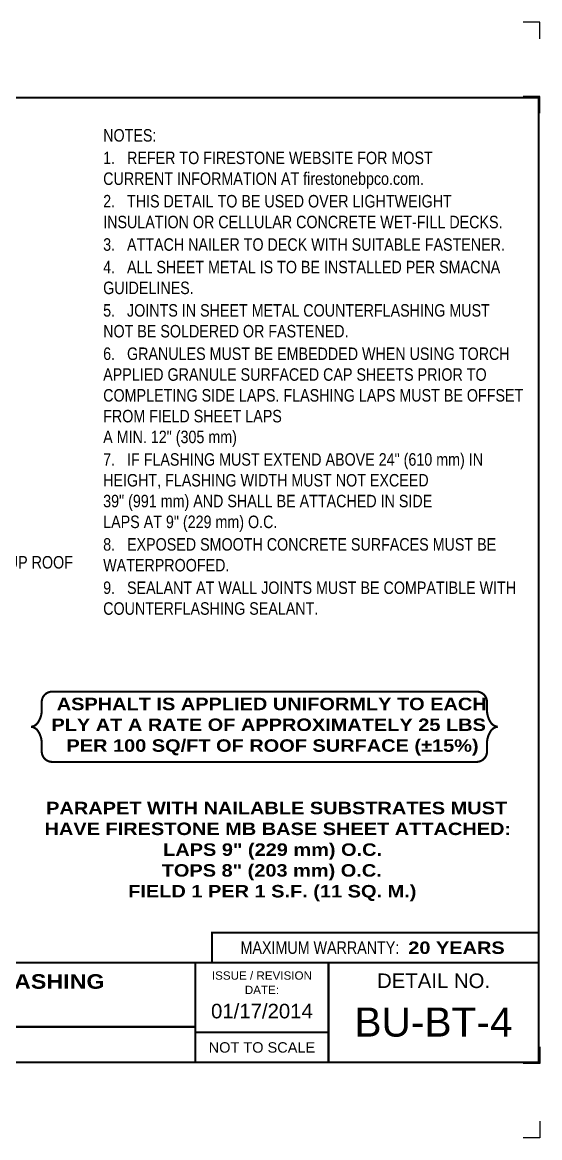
# Model space of a CAD drawing. Header units: inches. Extents: x -697.7 to -677.6, y -77.9 to -61.2.
# Drawn here: x -685.4 to -677.62, y -77.95 to -61.19 of the extents above; entities that cross this region are included whole.
import ezdxf
from ezdxf.enums import TextEntityAlignment as Align

# ---------------------------------------------------------------- set-up
doc = ezdxf.new("R2010")
doc.units = ezdxf.units.IN
doc.header["$MEASUREMENT"] = 0
doc.layers.get('0').update_dxf_attribs({"linetype": 'CONTINUOUS'})
doc.layers.get('DEFPOINTS').update_dxf_attribs({"linetype": 'CONTINUOUS'})
for name, color, linetype in [('FSBP-ANNO-LABEL', 7, 'CONTINUOUS'), ('FSBP-ANNO-NOTE', 7, 'CONTINUOUS'), ('FSBP-TTLB', 7, 'CONTINUOUS'), ('FSBP-TTLB-BORDER', 7, 'CONTINUOUS'), ('FSBP-TTLB-TEXT', 7, 'CONTINUOUS')]:
    doc.layers.add(name, color=color, linetype=linetype)
doc.styles.add('ARIAL', font='arial.ttf')
doc.styles.add('ARIAL_BOLD', font='')
doc.styles.add('ARIAL_NAR', font='ARIALN.TTF')
doc.styles.add('FSBP_ARIAL_NAR', font='ARIALN.TTF')
doc.styles.get('ARIAL_BOLD').set_extended_font_data('Arial Black')

# ---------------------------------------------------------------- blocks, each defined once
blk = doc.blocks.new('TTLB-ASPHALT_2')
at = {"layer": 'DEFPOINTS', "linetype": 'Continuous', "ltscale": 1.75}
for points in [[(20.01562500000003, 13.88083333333331), (20.01562500000003, 14.13083333333331), (19.76562500000003, 14.13083333333331)], [(20.01562500000003, -2.380833333333342), (20.01562500000003, -2.630833333333342), (19.76562500000003, -2.630833333333342)]]:
    blk.add_lwpolyline(points, dxfattribs=at)
at = {"layer": 'DEFPOINTS', "color": 1}
for points in [[(20.015625, 12.76562499999999), (20.015625, 13.01562499999999), (19.765625, 13.01562499999999)], [(20.015625, -1.265625000000014), (20.015625, -1.515625000000014), (19.765625, -1.515625000000014)]]:
    blk.add_lwpolyline(points, dxfattribs=at)
at = {"layer": 'FSBP-TTLB', "const_width": 0.03125}
blk.add_lwpolyline([(15.09028770518938, -1.4210854715202e-14), (20, -1.4210854715202e-14), (20, 0.4512598240669803), (15.09028770518938, 0.4512598240669803)], close=True, dxfattribs=at)
for points in [[(0, -1.4210854715202e-14), (0, -1.500000000000014), (20, -1.500000000000014), (20, -1.4210854715202e-14), (0, -1.4210854715202e-14)], [(14.84028770518938, -1.4210854715202e-14), (14.84028770518938, -0.9643749050531341)], [(16.84110496735593, -1.4210854715202e-14), (16.84110496735593, -1.500000000000014)], [(4.825208527206769, -0.9643749050531341), (14.84028770518938, -0.9643749050531341)], [(14.84028770518938, -0.9643749050531341), (14.84028770518938, -1.500000000000014)], [(14.84028770518938, -1.04874017593302), (16.84110496735593, -1.04874017593302)]]:
    blk.add_lwpolyline(points, dxfattribs=at)
at = {"layer": 'FSBP-TTLB-BORDER', "const_width": 0.03125}
blk.add_lwpolyline([(20, -1.4210854715202e-14), (20, 12.99999999999999), (0, 12.99999999999999), (0, -1.4210854715202e-14)], dxfattribs=at)
at = {"layer": 'FSBP-TTLB-TEXT', "style": 'ARIAL_NAR'}
blk.add_text('MAXIMUM WARRANTY:', height=0.1875, dxfattribs=at).set_placement((17.90516569312837, 0.2256299120335115), align=Align.MIDDLE_RIGHT)
at = {"layer": 'FSBP-TTLB-TEXT', "style": 'ARIAL_BOLD'}
blk.add_text('20 YEARS', height=0.1875, dxfattribs=at).set_placement((18.03987100774941, 0.2240244307510437), align=Align.MIDDLE_LEFT)
at = {"layer": 'FSBP-TTLB-TEXT', "style": 'ARIAL'}
for s, height, p in [('ISSUE / REVISION', 0.125, (15.84069633627263, -0.1938496373466165)), ('DETAIL NO.', 0.21875, (18.42055248367797, -0.2724398367368934)), ('DATE:', 0.125, (15.84069633627263, -0.4099731053488682)), ('NOT TO SCALE', 0.15625, (15.84069633627263, -1.274370087966517))]:
    blk.add_text(s, height=height, dxfattribs=at).set_placement(p, align=Align.MIDDLE_CENTER)
at = {"layer": 'FSBP-TTLB-TEXT'}
for tag, height, style, p in [('DETAIL_DESCP_LINE_1', 0.21875, 'ARIAL_BOLD', (9.832748116198076, -0.2831249841755294)), ('DETAIL_DESCP_LINE_2', 0.21875, 'ARIAL_BOLD', (9.832748116198076, -0.6812499208776046)), ('ISSUE_REV_DATE', 0.21875, 'ARIAL', (15.84069633627263, -0.7282559425942594)), ('DETAIL_NUMBER', 0.4375, 'ARIAL', (18.41941590748775, -0.8931630692489563))]:
    blk.add_attdef(tag, text='', height=height, dxfattribs=dict(at, style=style)).set_placement(p, align=Align.MIDDLE_CENTER)
at = {"layer": 'FSBP-TTLB-TEXT', "style": 'ARIAL'}
blk.add_attdef('ACCPT_SYSTEMS', text='', height=0.21875, dxfattribs=at).set_placement((11.49438170418193, -1.232187452526574), align=Align.MIDDLE_LEFT)

msp = doc.modelspace()

# ---------------------------------------------------------------- linework, layer by layer
at = {"layer": 'FSBP-ANNO-NOTE', "const_width": 0.03125}
msp.add_lwpolyline([(-685.1054407061523, -71.53457896784185), (-685.1054407061523, -71.40229293685904, -0.414213562373095), (-684.9491907061523, -71.24604293685904), (-678.5696856275674, -71.24604293685904, -0.414213562373095), (-678.4134356275674, -71.40229293685904), (-678.4134356275674, -71.53457896784185, 0.1409083258157955), (-678.35498800138, -71.71272001794487, 0.2244532195272858), (-678.250924583667, -71.77400105804169, 0.2244532195272858), (-678.35498800138, -71.83528209813848, 0.1409083258157939), (-678.4134356275674, -72.0134231482415), (-678.4134356275674, -72.14570917922434, -0.414213562373095), (-678.5696856275674, -72.30195917922434), (-684.9491907061523, -72.30195917922434, -0.414213562373095), (-685.1054407061523, -72.14570917922434), (-685.1054407061523, -72.0134231482415, 0.1409083258157955), (-685.1638883323398, -71.83528209813848, 0.2244532195272858), (-685.2679517500527, -71.77400105804169, 0.2244532195272858), (-685.1638883323398, -71.71272001794487, 0.1409083258157939)], format="xyb", close=True, dxfattribs=at)
msp.add_lwpolyline([(-685.1054407061523, -71.53457896784185), (-685.1054407061523, -71.40229293685904, -0.414213562373095), (-684.9491907061523, -71.24604293685904), (-678.5696856275674, -71.24604293685904, -0.414213562373095), (-678.4134356275674, -71.40229293685904), (-678.4134356275674, -71.53457896784185, 0.1409083258157955), (-678.35498800138, -71.71272001794487, 0.2244532195272858), (-678.250924583667, -71.77400105804169, 0.2244532195272858), (-678.35498800138, -71.83528209813848, 0.1409083258157939), (-678.4134356275674, -72.0134231482415), (-678.4134356275674, -72.14570917922434, -0.414213562373095), (-678.5696856275674, -72.30195917922434), (-684.9491907061523, -72.30195917922434, -0.414213562373095), (-685.1054407061523, -72.14570917922434), (-685.1054407061523, -72.0134231482415, 0.1409083258157955), (-685.1638883323398, -71.83528209813848, 0.2244532195272858), (-685.2679517500527, -71.77400105804169, 0.2244532195272858), (-685.1638883323398, -71.71272001794487, 0.1409083258157939)], format="xyb", close=True, dxfattribs=at)

# ---------------------------------------------------------------- block references
ref = msp.add_blockref('TTLB-ASPHALT_2', (-697.6369736728427, -75.31840324835517))
ref.add_attrib('DETAIL_DESCP_LINE_1', 'SURFACE MOUNTED COUNTER-FLASHING', dxfattribs={"layer": 'FSBP-TTLB-TEXT', "height": 0.21875, "style": 'ARIAL_BOLD'}).set_placement((-687.8042255566446, -75.60152823253071), align=Align.MIDDLE_CENTER)
ref.add_attrib('ISSUE_REV_DATE', '01/17/2014', dxfattribs={"layer": 'FSBP-TTLB-TEXT', "height": 0.21875, "style": 'ARIAL'}).set_placement((-681.79627733657, -76.04665919094941), align=Align.MIDDLE_CENTER)
ref.add_attrib('DETAIL_NUMBER', 'BU-BT-4', dxfattribs={"layer": 'FSBP-TTLB-TEXT', "height": 0.4375, "style": 'ARIAL'}).set_placement((-679.217557765355, -76.21156631760414), align=Align.MIDDLE_CENTER)

# ---------------------------------------------------------------- texts
at = {"layer": 'FSBP-ANNO-LABEL', "style": 'ARIAL_NAR'}
msp.add_text('FOUR PLY BUILT UP ROOF', height=0.1875, dxfattribs=at).set_placement((-687.417267619632, -69.30216411089754), align=Align.MIDDLE_LEFT)
at = {"layer": 'FSBP-ANNO-NOTE', "char_height": 0.1875, "attachment_point": 1}
for s, width, heights, insert, style in [('NOTES:\\P{\\H0.083333x;\\P\\pi-0.375,l0.375;}1.   REFER TO FIRESTONE WEBSITE FOR MOST \\P\\pi0;CURRENT INFORMATION AT firestonebpco.com.\\P\\pl0;{\\H0.083333x;\\P\\pi-0.375,l0.375;}2.   THIS DETAIL TO BE USED OVER LIGHTWEIGHT\\P\\pi0;INSULATION OR CELLULAR CONCRETE WET-FILL DECKS.\\P{\\H0.083333x;\\P\\pi-0.375;}3.   ATTACH NAILER TO DECK WITH SUITABLE FASTENER.\\P{\\H0.083333x;\\P}4.   ALL SHEET METAL IS TO BE INSTALLED PER SMACNA GUIDELINES. \\P{\\H0.083333x;\\P}5.   JOINTS IN SHEET METAL COUNTERFLASHING MUST\\P\\pi0;NOT BE SOLDERED OR FASTENED.{\\H0.083333x;\\P\\pi-0.375;   \\P}6.   GRANULES MUST BE EMBEDDED WHEN USING TORCH APPLIED GRANULE SURFACED CAP SHEETS PRIOR TO COMPLETING SIDE LAPS. FLASHING LAPS MUST BE OFFSET FROM FIELD SHEET LAPS \\P\\pi0;A MIN. 12" (305 mm){\\H0.083333x;  \\P\\pi-0.375;\\P}7.   IF FLASHING MUST EXTEND ABOVE 24" (610 mm) IN HEIGHT, FLASHING WIDTH MUST NOT EXCEED \\P\\pi0;39" (991 mm) AND SHALL BE ATTACHED IN SIDE  \\PLAPS AT 9" (229 mm) O.C.{\\H0.083333x;\\P\\P\\pi-0.375;}8.   EXPOSED SMOOTH CONCRETE SURFACES MUST BE WATERPROOFED.{\\H0.083333x;\\P\\P}9.   SEALANT AT WALL JOINTS MUST BE COMPATIBLE WITH COUNTERFLASHING SEALANT.', 6.458020089093907, [7.443961433113945], (-684.1819973555139, -62.79235455402886), 'FSBP_ARIAL_NAR'), ('\\pi-0.29537,l0.375;ASPHALT IS APPLIED UNIFORMLY TO EACH\\P\\pi0,l0;PLY AT A RATE OF APPROXIMATELY 25 LBS\\P\\pi-0.14981,l0.375;PER 100 SQ/FT OF ROOF SURFACE (±15%)', 6.46982238162866, [0.910907846000744], (-684.9596892344489, -71.33731334718686), 'ARIAL_BOLD'), ('\\pi-0.069682,l0.375;PARAPET WITH NAILABLE SUBSTRATES MUST\\P\\pi-0.094047;HAVE FIRESTONE MB BASE SHEET ATTACHED:\\P\\pi1.688;LAPS 9" (229 mm) O.C.\\P\\pi1.667;TOPS 8" (203 mm) O.C.\\P\\pi1.1636;FIELD 1 PER 1 S.F. (11 SQ. M.)', 7.126109068008986, [1.766460265560842], (-685.3444786907166, -72.90117810607808), 'ARIAL_BOLD')]:
    msp.add_mtext_dynamic_manual_height_columns(s, width=width, gutter_width=1.09375, heights=heights, dxfattribs=dict(at, insert=insert, style=style))

doc.saveas('drawing.dxf')
